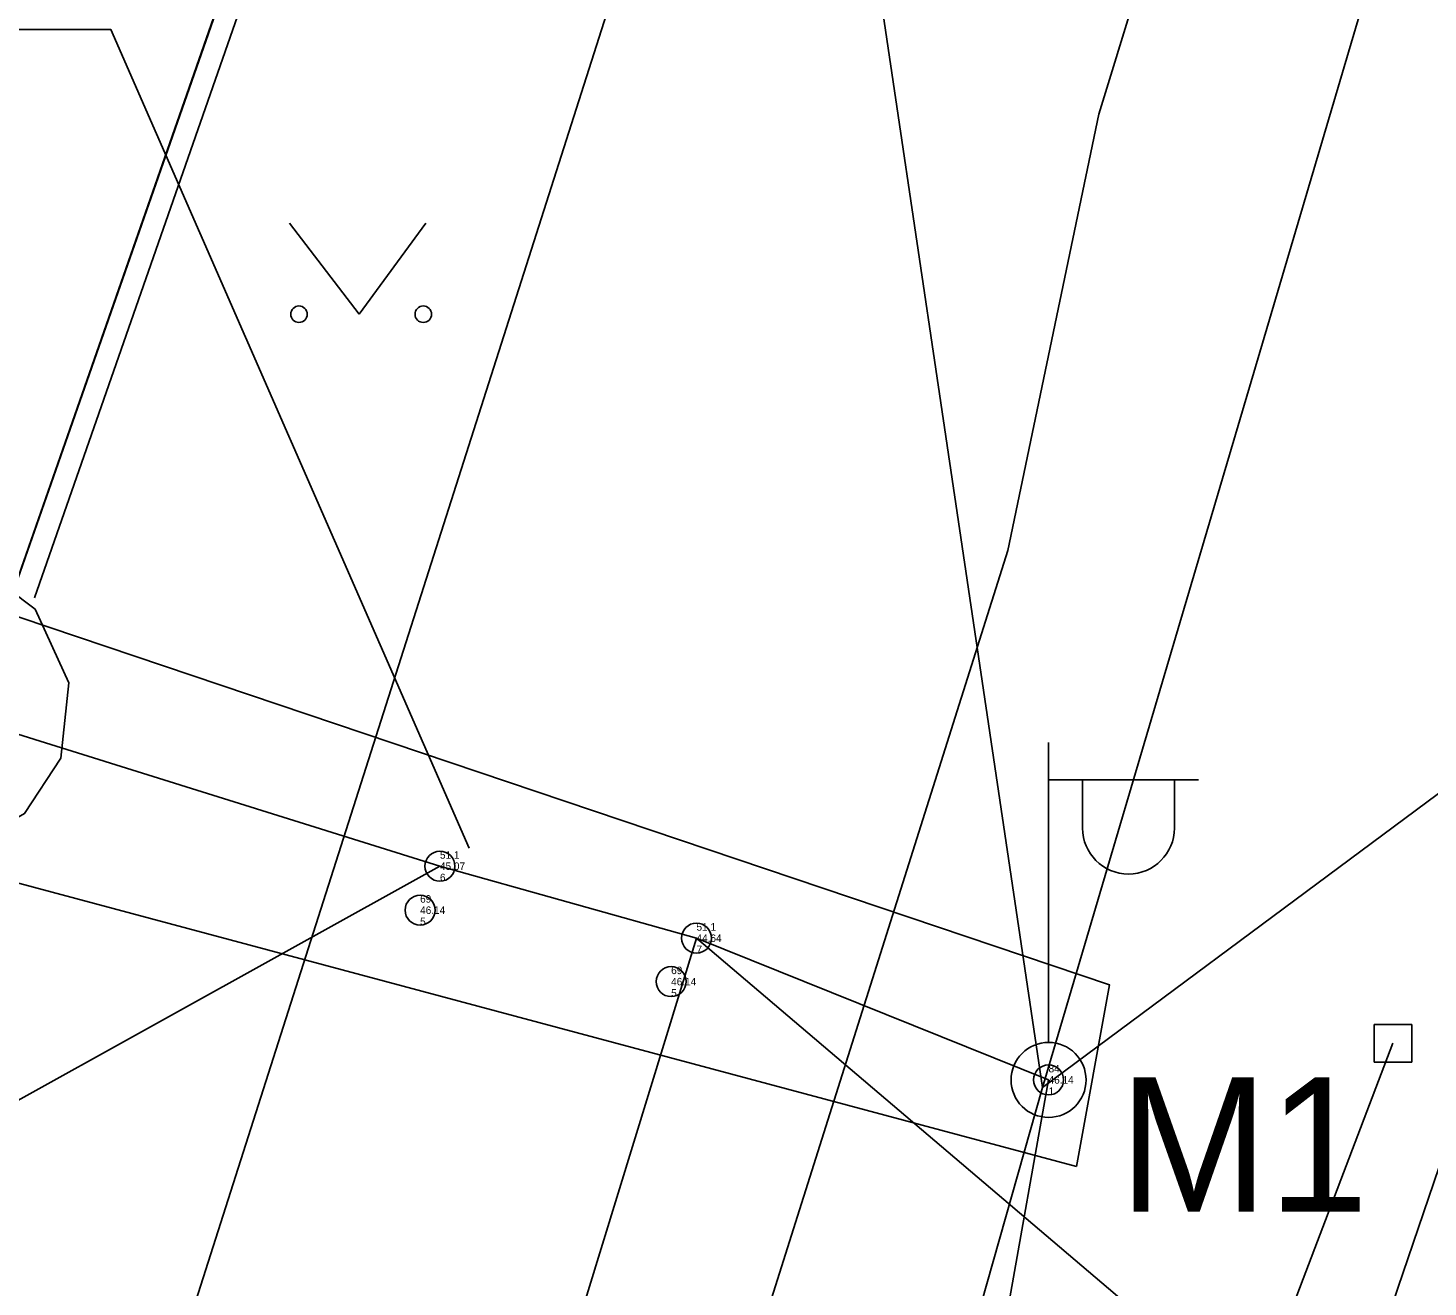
# Model space of a CAD drawing. Extents: x 642420 to 642626, y 6456420 to 6456784.
# Drawn here: x 642463.99 to 642473.33, y 6456512.27 to 6456520.66 of the extents above; entities that cross this region are included whole.
import ezdxf

# ---------------------------------------------------------------- set-up
doc = ezdxf.new("R2010")
doc.units = 0
for name, color, linetype in [('ABIJOONIS', 7, 'Continuous'), ('AED', 7, 'Continuous'), ('HALJASTUS', 7, 'Continuous'), ('KOORDPUNKT', 7, 'Continuous'), ('MOOTKOOD', 7, 'Continuous'), ('MOOTKORG-EH2000', 7, 'Continuous'), ('MOOTMPUNKT', 7, 'Continuous'), ('MOOTNR', 7, 'Continuous'), ('MOOTPIIR', 7, 'Continuous'), ('MPKAABEL', 7, 'Continuous'), ('MPOHULIIN', 7, 'Continuous'), ('PIIR', 7, 'Continuous'), ('POST', 7, 'Continuous'), ('TEE', 7, 'Continuous')]:
    doc.layers.add(name, color=color, linetype=linetype)

msp = doc.modelspace()

# ---------------------------------------------------------------- linework, layer by layer
at = {"layer": 'ABIJOONIS'}
for points in [[(642448.8421, 6456520.6543), (642464.5424, 6456520.6543), (642466.9326, 6456515.1957)], [(642489.0781, 6456510.1515), (642473.6759, 6456510.1515), (642468.4479, 6456514.5962)]]:
    msp.add_lwpolyline(points, dxfattribs=at)
at = {"layer": 'AED'}
for p, q in [((642472.968, 6456514.02), (642472.968, 6456513.77)), ((642472.968, 6456514.02), (642473.218, 6456514.02)), ((642473.218, 6456514.02), (642473.218, 6456513.77)), ((642472.968, 6456513.77), (642473.218, 6456513.77))]:
    msp.add_line(p, q, dxfattribs=at)
for points in [[(642464.0336, 6456516.8642), (642465.536, 6456521.172), (642468.019, 6456527.104)], [(642466.26, 6456496.509), (642470.028, 6456505.845), (642473.093, 6456513.895)]]:
    msp.add_lwpolyline(points, dxfattribs=at)
at = {"layer": 'HALJASTUS'}
for p, q in [((642465.7345, 6456519.3629), (642466.1979, 6456518.7562)), ((642466.1979, 6456518.7562), (642466.6434, 6456519.3629))]:
    msp.add_line(p, q, dxfattribs=at)
for centre in [(642465.7968, 6456518.7562), (642466.6256, 6456518.7562)]:
    msp.add_circle(centre, 0.055, dxfattribs=at)
at = {"layer": 'KOORDPUNKT'}
for points in [[(642466.737, 6456515.076), (642461.9294, 6456512.4093), (642459.4294, 6456512.4093)], [(642468.4479, 6456514.5962), (642466.6803, 6456508.8445), (642464.1803, 6456508.8445)]]:
    msp.add_lwpolyline(points, dxfattribs=at)
at = {"layer": 'MOOTMPUNKT'}
for centre in [(642466.737, 6456515.076), (642466.6046, 6456514.7828), (642468.4479, 6456514.5962), (642468.2789, 6456514.3063), (642470.796, 6456513.651)]:
    msp.add_circle(centre, 0.1, dxfattribs=at)
at = {"layer": 'MOOTPIIR'}
msp.add_lwpolyline([(642470.9821, 6456513.0735), (642471.2029, 6456514.2841), (642462.9794, 6456517.0558), (642462.6216, 6456515.3121)], close=True, dxfattribs=at)
at = {"layer": 'MPKAABEL'}
for points in [[(642462.5154, 6456516.782), (642463.0652, 6456517.1242), (642463.674, 6456517.0618), (642464.037, 6456516.7905), (642464.2609, 6456516.2978), (642464.209, 6456515.7952), (642463.9669, 6456515.4263), (642463.5335, 6456515.1806), (642463.067, 6456515.1673), (642462.688, 6456515.3345), (642462.369, 6456515.7173), (642462.2727, 6456516.1616), (642462.3423, 6456516.513), (642462.4864, 6456516.7639), (642463.273, 6456516.1585)], [(642470.796, 6456513.651), (642468.4479, 6456514.5962), (642466.737, 6456515.076), (642463.273, 6456516.1585)], [(642470.796, 6456513.651), (642468.4479, 6456514.5962), (642466.737, 6456515.076), (642463.273, 6456516.1585)]]:
    msp.add_lwpolyline(points, dxfattribs=at)
at = {"layer": 'MPOHULIIN'}
for points in [[(642465.7111, 6456495.813), (642470.7548, 6456513.5995), (642480.6186, 6456546.9679), (642486.876, 6456566.6326)], [(642470.7548, 6456513.5995), (642467.4074, 6456536.1427)], [(642470.7548, 6456513.5995), (642477.7107, 6456518.7629)]]:
    msp.add_lwpolyline(points, dxfattribs=at)
at = {"layer": 'PIIR'}
msp.add_lwpolyline([(642517.97, 6456609.39), (642505.66, 6456591.18), (642494.19, 6456574.23), (642490.3, 6456562.79), (642483.24, 6456542.02), (642474.42, 6456516.07), (642454.43, 6456457.28), (642442.9, 6456422.69), (642432.11, 6456419.92), (642443.81, 6456454.84), (642445.91, 6456461.1), (642451.75, 6456478.47), (642457.33, 6456495.58), (642461.76, 6456510.82), (642479.55, 6456561.68), (642487.62, 6456582.49), (642492.57, 6456591.92), (642498.96, 6456601.45), (642505.09, 6456608.77)], dxfattribs=at)
msp.add_lwpolyline([(642461.76, 6456510.82), (642459.1, 6456510.1), (642431.95, 6456522.59), (642454.14, 6456570.51), (642479.55, 6456561.68)], close=True, dxfattribs=at)
at = {"layer": 'POST'}
for p, q in [((642470.796, 6456513.901), (642470.796, 6456515.901)), ((642470.796, 6456515.651), (642471.796, 6456515.651)), ((642471.0226, 6456515.3301), (642471.0226, 6456515.651)), ((642471.6355, 6456515.3301), (642471.6355, 6456515.651)), ((642470.162, 6456510.099), (642470.796, 6456513.651))]:
    msp.add_line(p, q, dxfattribs=at)
msp.add_circle((642470.796, 6456513.651), 0.25, dxfattribs=at)
msp.add_arc((642471.329, 6456515.3301), 0.3064, 180, 0, dxfattribs=at)
at = {"layer": 'TEE'}
for points in [[(642469.5973, 6456526.5419), (642467.98, 6456521.177), (642463.988, 6456508.669), (642462.34, 6456507.095), (642460.8928, 6456507.3148)], [(642464.06, 6456497.603), (642467.37, 6456507.2), (642470.525, 6456517.18), (642471.131, 6456520.09), (642472.373, 6456524.132), (642472.6312, 6456524.9291)]]:
    msp.add_lwpolyline(points, dxfattribs=at)

# ---------------------------------------------------------------- texts
at = {"layer": 'ABIJOONIS'}
msp.add_text('M1', height=0.896, rotation=359.99605, dxfattribs=at).set_placement((642471.2642, 6456512.7722))
at = {"layer": 'MOOTKOOD'}
for s, p in [('51.1', (642466.737, 6456515.126)), ('69', (642466.6046, 6456514.8328)), ('51.1', (642468.4479, 6456514.6462)), ('69', (642468.2789, 6456514.3563)), ('84', (642470.796, 6456513.701))]:
    msp.add_text(s, height=0.05, dxfattribs=at).set_placement(p)
at = {"layer": 'MOOTKORG-EH2000'}
for s, p in [('45.07', (642466.737, 6456515.051)), ('46.14', (642466.6046, 6456514.7578)), ('44.64', (642468.4479, 6456514.5712)), ('46.14', (642468.2789, 6456514.2813)), ('46.14', (642470.796, 6456513.626))]:
    msp.add_text(s, height=0.05, dxfattribs=at).set_placement(p)
at = {"layer": 'MOOTNR'}
for s, p in [('6', (642466.737, 6456514.976)), ('5', (642466.6046, 6456514.6828)), ('7', (642468.4479, 6456514.4962)), ('5', (642468.2789, 6456514.2063)), ('1', (642470.796, 6456513.551))]:
    msp.add_text(s, height=0.05, dxfattribs=at).set_placement(p)

doc.saveas('drawing.dxf')
